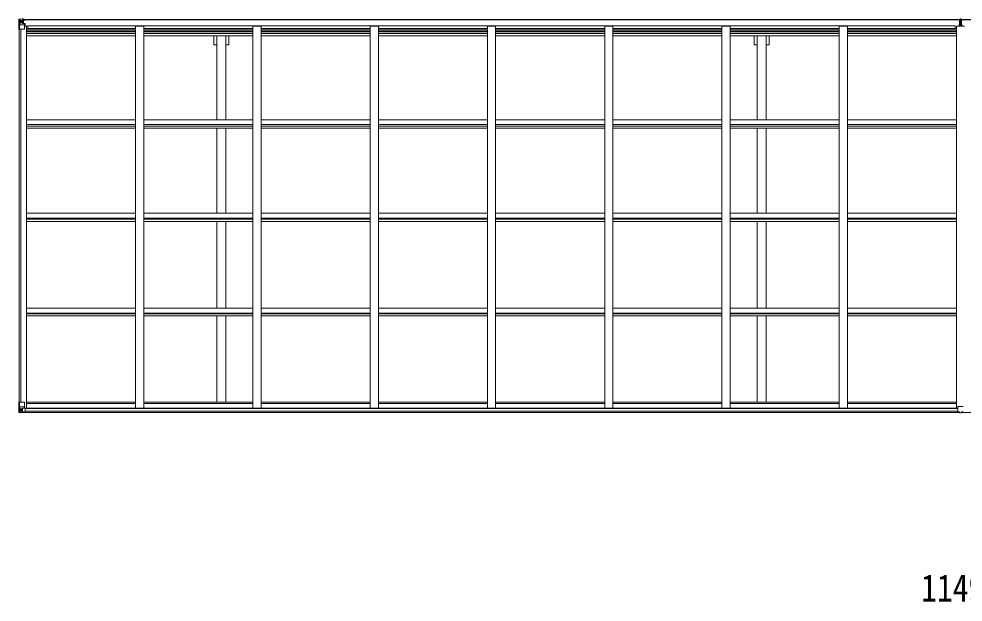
# Model space of a CAD drawing. Units: millimetres at full size; details may follow other scales. Extents: x -9783 to 9892, y -6828 to 6752.
# Drawn here: x -2842 to 2924, y 762 to 4319 of the extents above; entities that cross this region are included whole.
import ezdxf
from ezdxf.enums import TextEntityAlignment as Align

# ---------------------------------------------------------------- set-up
doc = ezdxf.new("R2010")
doc.units = ezdxf.units.MM
doc.header["$LTSCALE"] = 35
for name, color, linetype, lineweight in [('0-1_本体', 4, 'Continuous', 9), ('0-2_部品', 7, 'Continuous', 9), ('0-7_SHAPE', 3, 'Continuous', 9), ('0-A_寸法', 6, 'Continuous', 9)]:
    doc.layers.add(name, color=color, linetype=linetype, lineweight=lineweight)
doc.styles.add('ＭＳ ゴシック', font='')
doc.styles.get('ＭＳ ゴシック').set_extended_font_data('MS Gothic')

msp = doc.modelspace()

# ---------------------------------------------------------------- linework, layer by layer
at = {"layer": '0-1_本体'}
for p, q in [((-2818.61, 4316.31), (2901.39, 4316.31)), ((-2818.61, 4314.25), (2901.39, 4314.25)), ((-2808.11, 4274.62), (-2795.11, 4274.62)), ((-2795.11, 1944.1), (-2795.11, 4274.62)), ((-2787.61, 4260.97), (-2787.61, 4276.05)), ((-2787.61, 4276.05), (2875.39, 4276.05)), ((-2129.11, 1944.1), (-2129.11, 4274.21)), ((-2129.11, 4274.21), (-2079.11, 4274.21)), ((-2079.11, 1944.1), (-2079.11, 4274.21)), ((-1413.11, 1944.1), (-1413.11, 4274.21)), ((-1413.11, 4274.21), (-1363.11, 4274.21)), ((-1363.11, 1944.1), (-1363.11, 4274.21)), ((-697.11, 1944.1), (-697.11, 4274.21)), ((-697.11, 4274.21), (-647.11, 4274.21)), ((-647.11, 1944.1), (-647.11, 4274.21)), ((18.89, 1944.1), (18.89, 4274.21)), ((18.89, 4274.21), (68.89, 4274.21)), ((68.89, 1944.1), (68.89, 4274.21)), ((734.89, 1944.1), (734.89, 4274.21)), ((734.89, 4274.21), (784.89, 4274.21)), ((784.89, 1944.1), (784.89, 4274.21)), ((1450.89, 1944.1), (1450.89, 4274.21)), ((1450.89, 4274.21), (1500.89, 4274.21)), ((1500.89, 1944.1), (1500.89, 4274.21)), ((2166.89, 1944.1), (2166.89, 4274.21)), ((2166.89, 4274.21), (2216.89, 4274.21)), ((2216.89, 1944.1), (2216.89, 4274.21)), ((2875.39, 4260.97), (2875.39, 4276.05)), ((2882.89, 1944.1), (2882.89, 4274.21)), ((2882.89, 4274.21), (2932.89, 4274.21)), ((8634.39, 4316.31), (2914.39, 4316.31)), ((8634.39, 4314.25), (2914.39, 4314.25)), ((-2840.11, 1980.45), (-2840.11, 4255.54)), ((-2831.11, 1980.45), (-2831.11, 4255.54)), ((-2830.41, 1980.45), (-2830.41, 4255.54)), ((-2795.11, 4260.97), (-2129.11, 4260.97)), ((-2795.11, 4251.61), (-2129.11, 4251.61)), ((-2795.11, 4244.53), (-2129.11, 4244.53)), ((-2795.11, 4240.75), (-2129.11, 4240.75)), ((-2795.11, 4229.4), (-2129.11, 4229.4)), ((-2795.11, 4216.58), (-2129.11, 4216.58)), ((-2079.11, 4260.97), (-1413.11, 4260.97)), ((-2079.11, 4251.61), (-1413.11, 4251.61)), ((-2079.11, 4244.53), (-1413.11, 4244.53)), ((-2079.11, 4240.75), (-1413.11, 4240.75)), ((-2079.11, 4229.4), (-1413.11, 4229.4)), ((-2079.11, 4216.58), (-1413.11, 4216.58)), ((-1651.31, 4160.31), (-1651.31, 4216.58)), ((-1633.61, 3704.17), (-1633.61, 4216.58)), ((-1578.61, 3704.17), (-1578.61, 4216.58)), ((-1560.91, 4160.31), (-1560.91, 4216.58)), ((-1363.11, 4260.97), (-697.11, 4260.97)), ((-1363.11, 4251.61), (-697.11, 4251.61)), ((-1363.11, 4244.53), (-697.11, 4244.53)), ((-1363.11, 4240.75), (-697.11, 4240.75)), ((-1363.11, 4229.4), (-697.11, 4229.4)), ((-1363.11, 4216.58), (-697.11, 4216.58)), ((-647.11, 4260.97), (18.89, 4260.97)), ((-647.11, 4251.61), (18.89, 4251.61)), ((-647.11, 4244.53), (18.89, 4244.53)), ((-647.11, 4240.75), (18.89, 4240.75)), ((-647.11, 4229.4), (18.89, 4229.4)), ((-647.11, 4216.58), (18.89, 4216.58)), ((68.89, 4260.97), (734.89, 4260.97)), ((68.89, 4251.61), (734.89, 4251.61)), ((68.89, 4244.53), (734.89, 4244.53)), ((68.89, 4240.75), (734.89, 4240.75)), ((68.89, 4229.4), (734.89, 4229.4)), ((68.89, 4216.58), (734.89, 4216.58)), ((784.89, 4260.97), (1450.89, 4260.97)), ((784.89, 4251.61), (1450.89, 4251.61)), ((784.89, 4244.53), (1450.89, 4244.53)), ((784.89, 4240.75), (1450.89, 4240.75)), ((784.89, 4229.4), (1450.89, 4229.4)), ((784.89, 4216.58), (1450.89, 4216.58)), ((1500.89, 4260.97), (2166.89, 4260.97)), ((1500.89, 4251.61), (2166.89, 4251.61)), ((1500.89, 4244.53), (2166.89, 4244.53)), ((1500.89, 4240.75), (2166.89, 4240.75)), ((1500.89, 4229.4), (2166.89, 4229.4)), ((1500.89, 4216.58), (2166.89, 4216.58)), ((1648.69, 4160.31), (1648.69, 4216.58)), ((1666.39, 3704.17), (1666.39, 4216.58)), ((1721.39, 3704.17), (1721.39, 4216.58)), ((1739.09, 4160.31), (1739.09, 4216.58)), ((2216.89, 4260.97), (2882.89, 4260.97)), ((2216.89, 4251.61), (2882.89, 4251.61)), ((2216.89, 4244.53), (2882.89, 4244.53)), ((2216.89, 4240.75), (2882.89, 4240.75)), ((2216.89, 4229.4), (2882.89, 4229.4)), ((2216.89, 4216.58), (2882.89, 4216.58)), ((-1633.61, 4160.31), (-1651.31, 4160.31)), ((-1560.91, 4160.31), (-1578.61, 4160.31)), ((1666.39, 4160.31), (1648.69, 4160.31)), ((1739.09, 4160.31), (1721.39, 4160.31)), ((-2795.11, 3704.17), (-2129.11, 3704.17)), ((-2079.11, 3704.17), (-1413.11, 3704.17)), ((-1363.11, 3704.17), (-697.11, 3704.17)), ((-647.11, 3704.17), (18.89, 3704.17)), ((68.89, 3704.17), (734.89, 3704.17)), ((784.89, 3704.17), (1450.89, 3704.17)), ((1500.89, 3704.17), (2166.89, 3704.17)), ((2216.89, 3704.17), (2882.89, 3704.17)), ((-2795.11, 3675.17), (-2129.11, 3675.17)), ((-2795.11, 3665.2), (-2129.11, 3665.2)), ((-2795.11, 3652.36), (-2129.11, 3652.36)), ((-2079.11, 3675.17), (-1413.11, 3675.17)), ((-2079.11, 3665.2), (-1413.11, 3665.2)), ((-2079.11, 3652.36), (-1413.11, 3652.36)), ((-1633.61, 3133.22), (-1633.61, 3652.36)), ((-1578.61, 3133.22), (-1578.61, 3652.36)), ((-1363.11, 3675.17), (-697.11, 3675.17)), ((-1363.11, 3665.2), (-697.11, 3665.2)), ((-1363.11, 3652.36), (-697.11, 3652.36)), ((-647.11, 3675.17), (18.89, 3675.17)), ((-647.11, 3665.2), (18.89, 3665.2)), ((-647.11, 3652.36), (18.89, 3652.36)), ((68.89, 3675.17), (734.89, 3675.17)), ((68.89, 3665.2), (734.89, 3665.2)), ((68.89, 3652.36), (734.89, 3652.36)), ((784.89, 3675.17), (1450.89, 3675.17)), ((784.89, 3665.2), (1450.89, 3665.2)), ((784.89, 3652.36), (1450.89, 3652.36)), ((1500.89, 3675.17), (2166.89, 3675.17)), ((1500.89, 3665.2), (2166.89, 3665.2)), ((1500.89, 3652.36), (2166.89, 3652.36)), ((1666.39, 3133.22), (1666.39, 3652.36)), ((1721.39, 3133.22), (1721.39, 3652.36)), ((2216.89, 3675.17), (2882.89, 3675.17)), ((2216.89, 3665.2), (2882.89, 3665.2)), ((2216.89, 3652.36), (2882.89, 3652.36)), ((-2795.11, 3133.22), (-2129.11, 3133.22)), ((-2079.11, 3133.22), (-1413.11, 3133.22)), ((-1363.11, 3133.22), (-697.11, 3133.22)), ((-647.11, 3133.22), (18.89, 3133.22)), ((68.89, 3133.22), (734.89, 3133.22)), ((784.89, 3133.22), (1450.89, 3133.22)), ((1500.89, 3133.22), (2166.89, 3133.22)), ((2216.89, 3133.22), (2882.89, 3133.22)), ((-2795.11, 3103.78), (-2129.11, 3103.78)), ((-2795.11, 3096.62), (-2129.11, 3096.62)), ((-2795.11, 3083.66), (-2129.11, 3083.66)), ((-2079.11, 3103.78), (-1413.11, 3103.78)), ((-2079.11, 3096.62), (-1413.11, 3096.62)), ((-2079.11, 3083.66), (-1413.11, 3083.66)), ((-1633.61, 2553.99), (-1633.61, 3083.66)), ((-1578.61, 2553.99), (-1578.61, 3083.66)), ((-1363.11, 3103.78), (-697.11, 3103.78)), ((-1363.11, 3096.62), (-697.11, 3096.62)), ((-1363.11, 3083.66), (-697.11, 3083.66)), ((-647.11, 3103.78), (18.89, 3103.78)), ((-647.11, 3096.62), (18.89, 3096.62)), ((-647.11, 3083.66), (18.89, 3083.66)), ((68.89, 3103.78), (734.89, 3103.78)), ((68.89, 3096.62), (734.89, 3096.62)), ((68.89, 3083.66), (734.89, 3083.66)), ((784.89, 3103.78), (1450.89, 3103.78)), ((784.89, 3096.62), (1450.89, 3096.62)), ((784.89, 3083.66), (1450.89, 3083.66)), ((1500.89, 3103.78), (2166.89, 3103.78)), ((1500.89, 3096.62), (2166.89, 3096.62)), ((1500.89, 3083.66), (2166.89, 3083.66)), ((1666.39, 2553.99), (1666.39, 3083.66)), ((1721.39, 2553.99), (1721.39, 3083.66)), ((2216.89, 3103.78), (2882.89, 3103.78)), ((2216.89, 3096.62), (2882.89, 3096.62)), ((2216.89, 3083.66), (2882.89, 3083.66)), ((-2795.11, 2553.99), (-2129.11, 2553.99)), ((-2079.11, 2553.99), (-1413.11, 2553.99)), ((-1363.11, 2553.99), (-697.11, 2553.99)), ((-647.11, 2553.99), (18.89, 2553.99)), ((68.89, 2553.99), (734.89, 2553.99)), ((784.89, 2553.99), (1450.89, 2553.99)), ((1500.89, 2553.99), (2166.89, 2553.99)), ((2216.89, 2553.99), (2882.89, 2553.99)), ((-2795.11, 2524.18), (-2129.11, 2524.18)), ((-2795.11, 2520.39), (-2129.11, 2520.39)), ((-2795.11, 2507.37), (-2129.11, 2507.37)), ((-2079.11, 2524.18), (-1413.11, 2524.18)), ((-2079.11, 2520.39), (-1413.11, 2520.39)), ((-2079.11, 2507.37), (-1413.11, 2507.37)), ((-1633.61, 1981.32), (-1633.61, 2507.37)), ((-1578.61, 1981.32), (-1578.61, 2507.37)), ((-1363.11, 2524.18), (-697.11, 2524.18)), ((-1363.11, 2520.39), (-697.11, 2520.39)), ((-1363.11, 2507.37), (-697.11, 2507.37)), ((-647.11, 2524.18), (18.89, 2524.18)), ((-647.11, 2520.39), (18.89, 2520.39)), ((-647.11, 2507.37), (18.89, 2507.37)), ((68.89, 2524.18), (734.89, 2524.18)), ((68.89, 2520.39), (734.89, 2520.39)), ((68.89, 2507.37), (734.89, 2507.37)), ((784.89, 2524.18), (1450.89, 2524.18)), ((784.89, 2520.39), (1450.89, 2520.39)), ((784.89, 2507.37), (1450.89, 2507.37)), ((1500.89, 2524.18), (2166.89, 2524.18)), ((1500.89, 2520.39), (2166.89, 2520.39)), ((1500.89, 2507.37), (2166.89, 2507.37)), ((1666.39, 1981.32), (1666.39, 2507.37)), ((1721.39, 1981.32), (1721.39, 2507.37)), ((2216.89, 2524.18), (2882.89, 2524.18)), ((2216.89, 2520.39), (2882.89, 2520.39)), ((2216.89, 2507.37), (2882.89, 2507.37)), ((-2795.11, 1981.32), (-2129.11, 1981.32)), ((-2795.11, 1972.2), (-2129.11, 1972.2)), ((-2079.11, 1981.32), (-1413.11, 1981.32)), ((-2079.11, 1972.2), (-1413.11, 1972.2)), ((-1363.11, 1981.32), (-697.11, 1981.32)), ((-1363.11, 1972.2), (-697.11, 1972.2)), ((-647.11, 1981.32), (18.89, 1981.32)), ((-647.11, 1972.2), (18.89, 1972.2)), ((68.89, 1981.32), (734.89, 1981.32)), ((68.89, 1972.2), (734.89, 1972.2)), ((784.89, 1981.32), (1450.89, 1981.32)), ((784.89, 1972.2), (1450.89, 1972.2)), ((1500.89, 1981.32), (2166.89, 1981.32)), ((1500.89, 1972.2), (2166.89, 1972.2)), ((2216.89, 1981.32), (2882.89, 1981.32)), ((2216.89, 1972.2), (2882.89, 1972.2)), ((-2813.61, 1918.65), (2901.39, 1918.65)), ((-2804.15, 1944.1), (2891.93, 1944.1)), ((-2803.61, 1941.74), (2891.39, 1941.74)), ((-2803.61, 1926.08), (2891.39, 1926.08)), ((8629.39, 1918.65), (2914.39, 1918.65))]:
    msp.add_line(p, q, dxfattribs=at)
at = {"layer": '0-2_部品'}
for p, q in [((-2842.11, 4316.25), (-2842.11, 4316.21)), ((-2841.17, 4317.25), (-2841.17, 4317.25)), ((-2841.17, 4317.21), (-2841.17, 4317.25)), ((-2832.21, 4317.64), (-2840.13, 4317.17)), ((-2839.27, 4316.2), (-2839.27, 4316.13)), ((-2839.27, 4255.54), (-2839.27, 4316.13)), ((-2838.72, 4282.42), (-2834.58, 4294.51)), ((-2838.72, 4282.42), (-2832.11, 4282.21)), ((-2835.3, 4312.75), (-2838.04, 4316.42)), ((-2834.45, 4309.25), (-2832.11, 4309.3)), ((-2834.45, 4295.77), (-2834.45, 4309.25)), ((-2832.11, 4295.74), (-2834.45, 4295.77)), ((-2820.11, 4318.43), (-2832.11, 4317.65)), ((-2832.11, 4309.3), (-2820.11, 4309.3)), ((-2832.11, 4295.74), (-2820.11, 4295.74)), ((-2832.11, 4295.74), (-2832.11, 4295.74)), ((-2832.11, 4282.21), (-2808.11, 4282.21)), ((-2826.63, 4302.1), (-2826.63, 4301.14)), ((-2821.11, 4309.3), (-2820.11, 4309.3)), ((-2813.61, 4318.94), (-2820.11, 4318.54)), ((-2820.11, 4292.45), (-2820.11, 4318.54)), ((-2820.11, 4317.66), (-2813.61, 4318.06)), ((-2818.61, 4312.84), (-2820.11, 4312.84)), ((-2818.61, 4309.3), (-2820.11, 4309.3)), ((-2818.61, 4295.74), (-2820.11, 4295.74)), ((-2819.29, 4292.19), (-2808.94, 4290.53)), ((-2819.29, 4291.55), (-2819.29, 4292.19)), ((-2808.94, 4289.9), (-2819.29, 4291.55)), ((-2813.61, 4317.13), (-2818.61, 4317.04)), ((-2818.11, 4312.48), (-2818.61, 4312.48)), ((-2814.61, 4307.55), (-2818.61, 4307.55)), ((-2814.61, 4299.34), (-2818.61, 4299.34)), ((-2818.51, 4311.18), (-2814.61, 4311.18)), ((-2818.12, 4311.38), (-2818.12, 4311.55)), ((-2818.12, 4311.55), (-2818.11, 4311.55)), ((-2818.11, 4313.5), (-2818.11, 4311.55)), ((-2810.11, 4313.5), (-2818.11, 4313.5)), ((-2810.11, 4313.48), (-2818.11, 4313.48)), ((-2808.11, 4311.63), (-2818.11, 4311.55)), ((-2814.61, 4291.44), (-2814.61, 4311.41)), ((-2813.61, 4318.06), (-2813.61, 4318.94)), ((-2813.61, 4317.54), (-2813.61, 4318.06)), ((-2813.61, 4317.54), (-2813.61, 4317.13)), ((-2813.61, 4317.13), (-2813.61, 4316.31)), ((-2808.94, 4290.53), (-2808.94, 4289.9)), ((-2808.66, 4290.46), (-2804.61, 4290.42)), ((-2808.61, 4316.74), (-2808.61, 4316.31)), ((-2808.31, 4316.74), (-2808.61, 4316.74)), ((-2808.31, 4316.74), (-2806.62, 4316.31)), ((-2808.11, 4313.24), (-2803.11, 4313.24)), ((-2808.11, 4311.63), (-2808.11, 4313.24)), ((-2808.11, 4256.54), (-2808.11, 4289.64)), ((-2803.61, 4278.54), (-2808.11, 4278.54)), ((-2787.61, 4275.23), (-2808.11, 4275.23)), ((-2803.61, 4290.41), (-2804.61, 4290.42)), ((-2804.61, 4288.69), (-2803.61, 4288.69)), ((-2803.61, 4275.23), (-2803.61, 4290.41)), ((-2803.11, 4314.25), (-2803.11, 4313.24)), ((-2803.11, 4313.24), (-2802.11, 4313.24)), ((-2802.11, 4313.24), (-2802.11, 4314.25)), ((-2802.11, 4313.24), (-2802.11, 4311.68)), ((-2802.11, 4311.56), (-2802.11, 4311.68)), ((-2839.27, 4255.54), (-2809.11, 4255.54)), ((-2842.11, 1980.45), (-2809.11, 1980.45)), ((-2842.11, 1919.74), (-2842.11, 1980.45)), ((-2839.27, 1980.45), (-2839.27, 1919.86)), ((-2808.11, 1979.45), (-2808.11, 1946.35)), ((-2841.17, 1918.78), (-2841.17, 1918.73)), ((-2832.21, 1918.35), (-2840.13, 1918.82)), ((-2839.27, 1919.79), (-2839.27, 1919.86)), ((-2838.72, 1953.56), (-2832.11, 1953.78)), ((-2838.72, 1953.56), (-2834.58, 1941.48)), ((-2835.3, 1923.24), (-2838.03, 1919.57)), ((-2832.11, 1940.25), (-2834.45, 1940.22)), ((-2834.45, 1940.22), (-2834.45, 1926.74)), ((-2834.45, 1926.74), (-2832.11, 1926.68)), ((-2832.11, 1953.78), (-2808.11, 1953.78)), ((-2832.11, 1940.25), (-2832.11, 1940.25)), ((-2820.11, 1940.25), (-2832.11, 1940.25)), ((-2832.11, 1926.69), (-2820.11, 1926.69)), ((-2820.11, 1917.56), (-2832.11, 1918.34)), ((-2827.59, 1933.89), (-2827.59, 1934.85)), ((-2820.11, 1944.23), (-2813.61, 1944.23)), ((-2820.11, 1944.23), (-2820.11, 1917.45)), ((-2808.94, 1946.09), (-2819.29, 1944.44)), ((-2819.29, 1944.44), (-2819.29, 1944.23)), ((-2816.59, 1944.23), (-2808.94, 1945.46)), ((-2813.61, 1944.23), (-2804.61, 1944.2)), ((-2813.61, 1917.05), (-2813.61, 1922.99)), ((-2804.61, 1922.42), (-2813.61, 1922.37)), ((-2808.94, 1945.46), (-2808.94, 1946.09)), ((-2803.61, 1943.29), (-2803.61, 1923.14))]:
    msp.add_line(p, q, dxfattribs=at)
for points in [[(-2842.11, 4316.21), (-2842.11, 4255.54), (-2839.27, 4255.54)], [(-2841.17, 4317.25), (-2832.11, 4317.81), (-2820.11, 4318.54)], [(-2828.55, 4303.06), (-2829.51, 4303.06), (-2829.51, 4304.02), (-2828.55, 4304.02)], [(-2827.59, 4304.98), (-2827.59, 4305.94), (-2826.63, 4305.94), (-2826.63, 4304.98)], [(-2826.63, 4301.14), (-2827.59, 4301.14), (-2827.59, 4302.1)], [(-2825.67, 4304.02), (-2824.71, 4304.02), (-2824.71, 4303.06), (-2825.67, 4303.06)], [(-2813.61, 4317.54), (-2818.61, 4317.54), (-2818.61, 4292.08)], [(-2803.11, 4311.51), (-2818.11, 4311.38), (-2818.12, 4311.38)], [(-2818.11, 4312.48), (-2810.11, 4312.48), (-2810.11, 4314.25)], [(-2808.11, 4311.63), (-2808.11, 4311.62), (-2802.11, 4311.68)], [(-2804.61, 4290.42), (-2804.61, 4288.69), (-2808.11, 4288.67)], [(-2841.17, 1918.73), (-2832.11, 1918.18), (-2813.61, 1917.05)], [(-2828.55, 1931.97), (-2829.51, 1931.97), (-2829.51, 1932.93), (-2828.55, 1932.93)], [(-2827.59, 1934.85), (-2826.63, 1934.85), (-2826.63, 1933.89)], [(-2826.63, 1931.01), (-2826.63, 1930.05), (-2827.59, 1930.05), (-2827.59, 1931.01)], [(-2825.67, 1932.93), (-2824.71, 1932.93), (-2824.71, 1931.97), (-2825.67, 1931.97)], [(-2803.61, 1923.14), (-2803.62, 1923.03), (-2813.61, 1922.99)]]:
    msp.add_lwpolyline(points, dxfattribs=at)
for centre in [(-2827.11, 4303.54), (-2827.11, 1932.45)]:
    msp.add_circle(centre, 5.3, dxfattribs=at)
for centre, radius, start, end in [((-2841.11, 4316.26), 1, 93.50017, 180.00079), ((-2841.11, 4316.25), 0.999, 93.4424, 179.95083), ((-2841.11, 4316.21), 0.999, 93.4424, 179.95083), ((-2839.96, 4329.86), 12.7, 269.24466, 275.10311), ((-2837.99, 4316.25), 1.28, 131.17831, 182.45895), ((-2828.55, 4304.98), 0.96, 270, 0), ((-2828.55, 4302.1), 0.96, 0, 90), ((-2825.67, 4304.98), 0.96, 180, 270), ((-2825.67, 4302.1), 0.96, 90, 180), ((-2819.18, 4293.12), 0.937, 182.32209, 263.26766), ((-2819.18, 4292.48), 0.937, 182.32209, 263.26766), ((-2818.11, 4314), 0.5, 179.99802, 269.99691), ((-2818.11, 4313.98), 0.5, 180.00109, 270.00109), ((-2818.11, 4311.05), 0.5, 90.52895, 180.04464), ((-2818.1, 4310.87), 0.513, 91.88028, 181.04707), ((-2809.05, 4289.6), 0.937, 2.32209, 83.26766), ((-2809.05, 4288.97), 0.937, 2.32209, 83.26766), ((-2802.98, 4319.2), 7.69, 268.96999, 276.43426), ((-2809.11, 4256.54), 1, 270, 0), ((-2809.11, 1979.45), 1, 0, 90), ((-2841.11, 1919.78), 0.999, 180.04917, 266.5576), ((-2841.11, 1919.74), 0.999, 180.04917, 266.5576), ((-2841.11, 1919.73), 1, 179.99921, 266.49983), ((-2839.96, 1906.13), 12.7, 84.89689, 90.75534), ((-2837.99, 1919.74), 1.28, 177.54105, 228.82169), ((-2828.55, 1933.89), 0.96, 270, 0), ((-2828.55, 1931.01), 0.96, 0, 90), ((-2825.67, 1933.89), 0.96, 180, 270), ((-2825.67, 1931.01), 0.96, 90, 180), ((-2819.18, 1943.5), 0.937, 96.73234, 129.06602), ((-2809.05, 1947.02), 0.937, 276.73234, 357.67791), ((-2809.05, 1946.39), 0.937, 276.73234, 357.67791)]:
    msp.add_arc(centre, radius, start, end, dxfattribs=at)
for centre, major_axis, ratio, start_param, end_param in [((-2640.17, 4329.57), (201, 12.36), 0.060933, 3.1373463, 3.1378449), ((-2839.17, 4317.33), (2, 0.12), 0.060933, 3.1378449, 4.2119296), ((-2838, 4284.77), (0.85, 2.32), 0.403757, 2.3087461, 3.2744049), ((-2838.98, 4314.24), (-0.02, 3), 0.466854, 5.5234897, 6.1575023), ((-2837.32, 4309.16), (0.03, 5), 0.573921, 4.7320603, 5.5159136), ((-2835.85, 4295.79), (0, 3), 0.468246, 4.2703918, 4.7058971), ((-2913.86, 4309.3), (81.75, 0), 0.061163, 0, 0.0007725), ((-2839.17, 1918.66), (2, -0.12), 0.060933, 2.0712557, 3.1453404), ((-2640.17, 1906.42), (201, -12.36), 0.060933, 3.1453404, 3.145839), ((-2838, 1951.22), (0.85, -2.32), 0.403757, 3.0087805, 3.9744392), ((-2838.98, 1921.75), (-0.02, -3), 0.466854, 0.125683, 0.7596956), ((-2837.32, 1926.82), (0.03, -5), 0.573921, 0.7672717, 1.551125), ((-2835.85, 1940.19), (0, -3), 0.468246, 1.5772882, 2.0127935), ((-2913.86, 1926.69), (81.75, 0), 0.061163, 6.2824128, 6.2831853), ((-2804.61, 1943.29), (1, -0.021), 0.906239, 0.0187047, 1.589501), ((-2804.61, 1923.13), (1, 0.012), 0.707053, 4.7036637, 6.124411)]:
    msp.add_ellipse(centre, major_axis=major_axis, ratio=ratio, start_param=start_param, end_param=end_param, dxfattribs=at)
at = {"layer": '0-7_SHAPE'}
for p, q in [((2899.39, 4286.97), (2906.39, 4287.03)), ((2899.39, 4285.59), (2906.39, 4285.53)), ((2899.39, 4274.21), (2899.39, 4285.09)), ((2901.39, 4318.03), (2906.23, 4318.33)), ((2901.39, 4315.03), (2901.39, 4318.03)), ((2906.39, 4315.34), (2901.39, 4315.03)), ((2901.39, 4313.53), (2901.39, 4315.03)), ((2902.39, 4312.53), (2906.39, 4312.53)), ((2902.39, 4310.7), (2902.39, 4312.53)), ((2902.39, 4310.7), (2906.39, 4310.63)), ((2902.39, 4307.1), (2902.39, 4310.7)), ((2902.39, 4307.1), (2906.39, 4307.04)), ((2902.39, 4298.87), (2902.39, 4307.1)), ((2902.39, 4298.87), (2906.39, 4298.83)), ((2902.39, 4287), (2902.39, 4298.87)), ((2906.23, 4318.33), (2907.89, 4318.43)), ((2907.89, 4315.43), (2906.39, 4315.33)), ((2906.39, 4312.53), (2906.39, 4315.33)), ((2906.39, 4312.53), (2906.39, 4301.82)), ((2906.39, 4301.82), (2909.39, 4301.82)), ((2906.39, 4294.75), (2906.39, 4301.82)), ((2906.39, 4294.75), (2909.39, 4294.75)), ((2906.39, 4285.1), (2906.39, 4294.75)), ((2906.39, 4285.1), (2909.39, 4285.1)), ((2906.39, 4278.03), (2906.39, 4285.1)), ((2906.39, 4278.03), (2909.39, 4278.03)), ((2906.39, 4278.03), (2906.39, 4274.21)), ((2907.89, 4318.43), (2907.89, 4315.43)), ((2914.39, 4315.03), (2907.89, 4315.43)), ((2909.39, 4312.53), (2913.39, 4312.53)), ((2909.39, 4312.53), (2909.39, 4301.82)), ((2909.39, 4310.63), (2913.39, 4310.63)), ((2909.39, 4294.75), (2909.39, 4301.82)), ((2909.39, 4285.1), (2909.39, 4294.75)), ((2916.39, 4286.47), (2909.39, 4286.53)), ((2909.39, 4278.03), (2909.39, 4285.1)), ((2909.39, 4278.03), (2909.39, 4274.21)), ((2913.39, 4310.63), (2913.39, 4312.53)), ((2913.39, 4287), (2913.39, 4298.83)), ((2914.39, 4313.53), (2914.39, 4315.03)), ((2916.39, 4285.59), (2916.39, 4286.47)), ((2916.39, 4274.21), (2916.39, 4285.09)), ((2891.39, 1922.19), (2891.39, 1954.51)), ((2891.39, 1922.19), (2891.39, 1922.15)), ((2923.39, 1955.51), (2892.39, 1955.51)), ((2901.39, 1921.42), (2892.39, 1921.47)), ((2914.39, 1921.42), (2923.39, 1921.47))]:
    msp.add_line(p, q, dxfattribs=at)
for points in [[(2906.39, 4286.53), (2899.39, 4286.47), (2899.39, 4286.97)], [(2906.39, 4285.03), (2899.39, 4285.09), (2899.39, 4285.59), (2899.39, 4286.47)], [(2907.89, 4318.43), (2914.39, 4318.03), (2914.39, 4315.03)], [(2909.39, 4307.04), (2913.39, 4307.04), (2913.39, 4310.63)], [(2909.39, 4298.83), (2913.39, 4298.83), (2913.39, 4307.04)], [(2909.39, 4287.03), (2916.39, 4286.97), (2916.39, 4286.47)], [(2909.39, 4285.53), (2916.39, 4285.59), (2916.39, 4285.09), (2909.39, 4285.03)], [(2907.89, 1915.99), (2901.39, 1916.39), (2901.39, 1921.42)], [(2907.89, 1915.99), (2914.39, 1916.39), (2914.39, 1921.42)]]:
    msp.add_lwpolyline(points, dxfattribs=at)
for centre, start, end in [((2902.39, 4313.53), 180, 270), ((2913.39, 4313.53), 270, 0), ((2892.39, 1954.51), 90, 180), ((2923.39, 1954.51), 0, 90)]:
    msp.add_arc(centre, 1, start, end, dxfattribs=at)
for centre, major_axis, ratio, start_param, end_param in [((2906.41, 4315.33), (0.18, -2.99), 0.008711, 3.1415927, 4.7113235), ((2734.52, 4304.82), (171.87, 10.52), 0.017422, 6.2821194, 6.2831848), ((2892.39, 1922.18), (1, -0.012), 0.707053, 3.2044821, 4.7211143), ((2923.39, 1922.18), (-1, -0.012), 0.707053, 1.562071, 3.0787032)]:
    msp.add_ellipse(centre, major_axis=major_axis, ratio=ratio, start_param=start_param, end_param=end_param, dxfattribs=at)

# ---------------------------------------------------------------- texts
at = {"layer": '0-A_寸法', "color": 7, "style": 'ＭＳ ゴシック', "width": 0.85}
msp.add_text('11496', height=166.8, dxfattribs=at).set_placement((2667.26, 714.48), align=Align.BOTTOM_LEFT)

doc.saveas('drawing.dxf')
